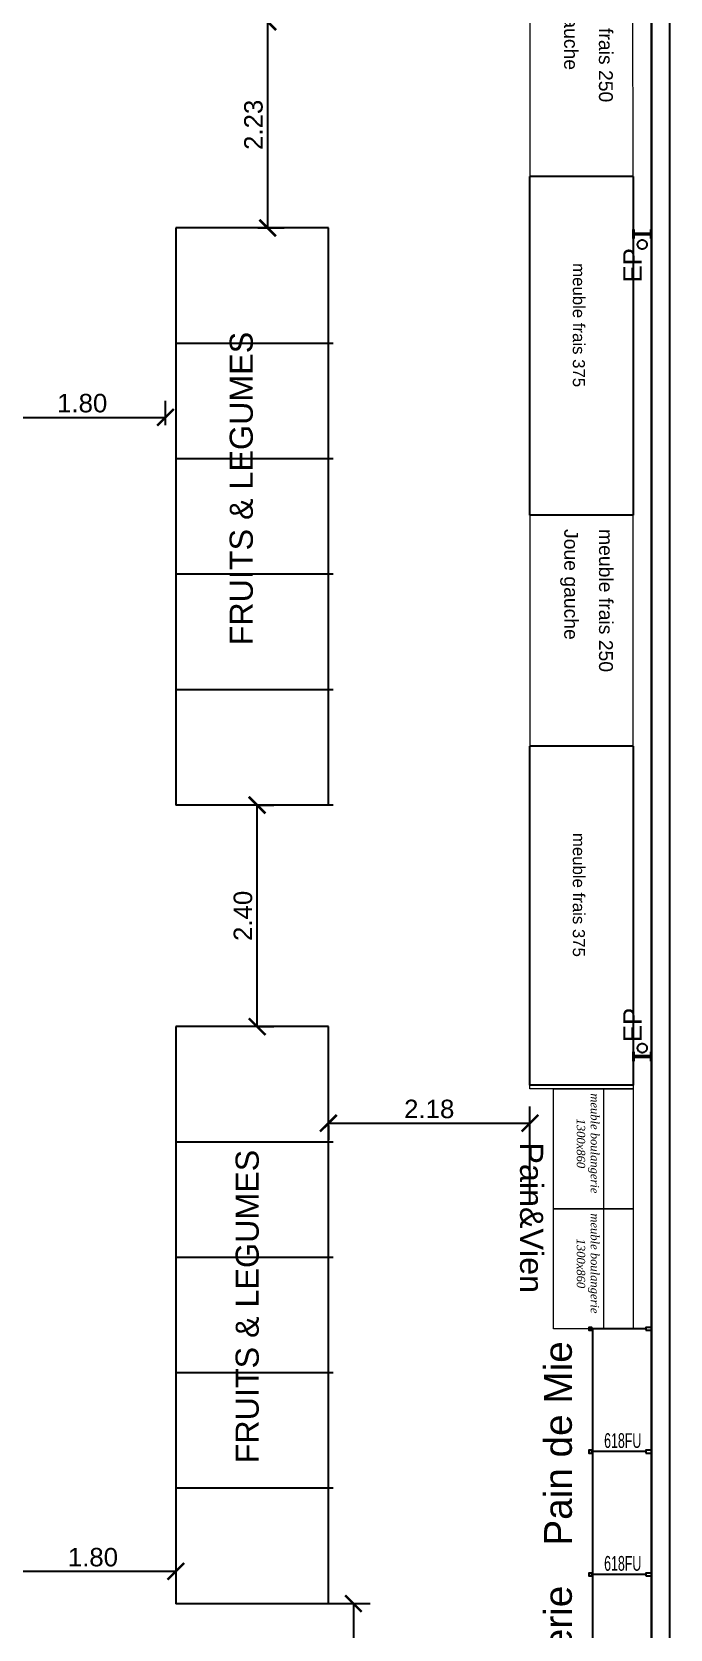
# Model space of a CAD drawing. Header units: millimetres. Extents: x 15590 to 15992, y 1055 to 1132.
# Drawn here: x 15771.23 to 15778.13, y 1073.27 to 1090.56 of the extents above; entities that cross this region are included whole.
import ezdxf
from ezdxf.enums import TextEntityAlignment as Align

# ---------------------------------------------------------------- set-up
doc = ezdxf.new("R2010")
doc.units = ezdxf.units.MM
doc.header["$MEASUREMENT"] = 0
doc.linetypes.add('Tirets', pattern=[0.004586, 0.002822, -0.001764])
doc.layers.get('0').update_dxf_attribs({"lineweight": 9})
doc.layers.add('DM cloison', color=7, linetype='Continuous', lineweight=9)
for name, color, linetype in [('DRAUF', 7, 'Continuous'), ('EP', 7, 'Continuous'), ('FAMILLES', 8, 'Continuous'), ('frais', 5, 'Continuous'), ('gondole', 6, 'Continuous'), ('Gondoles.VETTI', 7, 'Continuous'), ('murs exterieurs.P', 7, 'Continuous'), ('murs interieurs.P', 7, 'Continuous'), ('structure', 7, 'Continuous')]:
    doc.layers.add(name, color=color, linetype=linetype)
doc.styles.add('Arial', font='arial.ttf')
doc.styles.add('Arial Narrow', font='ARIALN.TTF', dxfattribs={"height": 0.3})
doc.styles.add('GENERATED_STYLE_2', font='')
doc.styles.get("Standard").update_dxf_attribs({"font": 'swiss.ttf', "height": 0.2})
doc.styles.get('GENERATED_STYLE_2').set_extended_font_data('Arial Occidental')
doc.dimstyles.get("Standard").update_dxf_attribs({"dimtxt": 0.2, "dimasz": 0.18, "dimexe": 0.18, "dimexo": 0.0625, "dimgap": 0.05, "dimtad": 1, "dimzin": 4, "dimdsep": 46, "dimtxsty": 'Standard', "dimblk": 'ARCHTICK', "dimcen": 0.09, "dimadec": 0, "dimazin": 0, "dimtfac": 1, "dimtofl": 0, "dimtmove": 0, "dimatfit": 3, "dimfxl": 1, "dimtolj": 1, "dimtzin": 0, "dimarcsym": 0})

# ---------------------------------------------------------------- blocks, each defined once
blk = doc.blocks.new('JOUE FRAIS')
at = {"layer": 'frais', "linetype": 'ByBlock', "lineweight": -2}
for p, q in [((-0.558, 0.04), (0.557, 0.04)), ((-0.558, 0), (-0.558, 0.04)), ((0.557, 0), (-0.558, 0)), ((0.557, 0.04), (0.557, 0))]:
    blk.add_line(p, q, dxfattribs=at)
blk = doc.blocks.new('*U65')
at = {"color": 5, "linetype": 'ByBlock', "lineweight": -2}
for p, q in [((0.04, 1.115), (3.71, 1.115)), ((0.04, 1.115), (0.04, 0)), ((3.71, 1.115), (3.71, 0)), ((3.71, 0), (0.04, 0))]:
    blk.add_line(p, q, dxfattribs=at)
blk.add_text('meuble frais 375', height=0.13, dxfattribs=at).set_placement((0.98, 0.464))
blk = doc.blocks.new('FRAIS250')
at = {"layer": 'frais', "linetype": 'ByBlock', "lineweight": -2}
for p, q in [((-0.558, 2.5), (-0.558, 0)), ((0.557, 2.5), (-0.558, 2.5)), ((0.557, 0), (0.557, 2.5)), ((-0.558, 0), (0.557, 0)), ((-0.558, 0), (0.557, 0))]:
    blk.add_line(p, q, dxfattribs=at)
at = {"layer": 'frais', "linetype": 'ByBlock', "lineweight": -2, "oblique": -180, "text_generation_flag": 6}
for s, p in [('Joue gauche', (-0.187, 2.351)), ('meuble frais 250', (0.189, 2.351))]:
    blk.add_text(s, height=0.15, rotation=90, dxfattribs=at).set_placement(p)
blk = doc.blocks.new('M618FU-1330')
for points in [[(-0.637, 1.345), (-0.647, 1.345), (-0.647, 1.36), (-0.677, 1.36), (-0.677, 1.33), (-0.647, 1.33), (-0.647, 1.345), (-0.637, 1.345)], [(-0.06, 1.345), (-0.637, 1.345)], [(-0.636, 0.015), (-0.636, 1.345)], [(-0.637, 0.015), (-0.647, 0.015), (-0.647, 0.03), (-0.677, 0.03), (-0.677, 0), (-0.647, 0), (-0.647, 0.015), (-0.637, 0.015)], [(-0.06, 0.015), (-0.637, 0.015)]]:
    blk.add_lwpolyline(points)
for points in [[(-0.06, 1.33), (0, 1.33), (0, 1.36), (-0.06, 1.36)], [(-0.06, 0), (0, 0), (0, 0.03), (-0.06, 0.03)]]:
    blk.add_lwpolyline(points, close=True)
at = {"color": 7, "lineweight": 25}
blk.add_lwpolyline([(0, 0.03), (0, 1.33)], dxfattribs=at)
at = {"color": 151, "lineweight": 15, "width": 0.6}
blk.add_text('618FU', height=0.16, dxfattribs=at).set_placement((-0.11, 0.135), align=Align.MIDDLE_RIGHT)
blk = doc.blocks.new('Boulangerie')
at = {"color": 42}
blk.add_lwpolyline([(0, 0.86), (1.3, 0.86), (1.3, 0), (0, 0)], close=True, dxfattribs=at)
blk = doc.blocks.new('Pain')
at = {"color": 42}
blk.add_line((-1.3, 0.54), (0, 0.54), dxfattribs=at)
blk.add_blockref('Boulangerie', (-1.3, 0))
at = {"insert": (-0.708, 0.492), "char_height": 0.09, "width": 1.115, "attachment_point": 2}
blk.add_mtext('{\\fBook Antiqua|b0|i1|c0|p18;meuble boulangerie} {\\fBook Antiqua|b0|i1|c0|p18;1300x860} ', dxfattribs=at)
blk = doc.blocks.new('_ArchTick')
at = {"color": 0, "linetype": 'ByBlock', "const_width": 0.15}
blk.add_lwpolyline([(-0.5, -0.5), (0.5, 0.5)], dxfattribs=at)
blk = doc.blocks.new('*D260')
at = {"color": 0, "lineweight": -2, "transparency": 16777216}
for p, q in [((15776.616, 1077.889), (15776.616, 1078.928)), ((15774.435, 1078.748), (15776.616, 1078.748)), ((15774.435, 1078.722), (15774.435, 1078.568))]:
    blk.add_line(p, q, dxfattribs=at)
at = {"layer": 'DEFPOINTS', "color": 0, "transparency": 16777216}
for p in [(15774.435, 1078.785), (15776.616, 1078.748), (15776.616, 1077.826)]:
    blk.add_point(p, dxfattribs=at)
at = {"color": 0, "lineweight": -2, "transparency": 16777216, "xscale": 0.18, "yscale": 0.18, "zscale": 0.18, "rotation": 180}
blk.add_blockref('_ArchTick', (15774.435, 1078.748), dxfattribs=at)
at = {"color": 0, "lineweight": -2, "transparency": 16777216, "xscale": 0.18, "yscale": 0.18, "zscale": 0.18}
blk.add_blockref('_ArchTick', (15776.616, 1078.748), dxfattribs=at)
at = {"color": 0, "transparency": 16777216, "insert": (15775.526, 1078.901), "char_height": 0.2, "attachment_point": 5}
blk.add_mtext('\\A1;2.18', dxfattribs=at)
blk = doc.blocks.new('*D277')
at = {"color": 0, "lineweight": -2, "transparency": 16777216}
for p, q in [((15773.83, 1073.546), (15774.886, 1073.546)), ((15774.706, 1073.546), (15774.706, 1071.145)), ((15773.977, 1071.145), (15774.886, 1071.145))]:
    blk.add_line(p, q, dxfattribs=at)
at = {"layer": 'DEFPOINTS', "color": 0, "transparency": 16777216}
for p in [(15773.767, 1073.546), (15773.915, 1071.145), (15774.706, 1071.145)]:
    blk.add_point(p, dxfattribs=at)
at = {"color": 0, "lineweight": -2, "transparency": 16777216, "xscale": 0.18, "yscale": 0.18, "zscale": 0.18}
for p, rotation in [((15774.706, 1073.546), 90), ((15774.706, 1071.145), 270)]:
    blk.add_blockref('_ArchTick', p, dxfattribs=dict(at, rotation=rotation))
at = {"color": 0, "transparency": 16777216, "insert": (15774.553, 1072.345), "char_height": 0.2, "attachment_point": 5, "rotation": 90}
blk.add_mtext('\\A1;2.40', dxfattribs=at)
blk = doc.blocks.new('A$C366C29EA')
at = {"color": 3}
for p, q in [((-0.05, 0), (-0.05, 1.7)), ((1.2, 0.05), (1.2, 1.7)), ((-0.05, 0.05), (1.2, 0.05))]:
    blk.add_line(p, q, dxfattribs=at)
at = {"layer": 'DRAUF', "color": 3}
blk.add_line((1.2, 1.7), (-0.05, 1.7), dxfattribs=at)
blk = doc.blocks.new('*D278')
at = {"color": 0, "lineweight": -2, "transparency": 16777216}
for p, q in [((15770.989, 1074.105), (15770.989, 1073.715)), ((15772.785, 1074.106), (15772.785, 1073.715)), ((15770.989, 1073.895), (15772.785, 1073.895))]:
    blk.add_line(p, q, dxfattribs=at)
at = {"layer": 'DEFPOINTS', "color": 0, "transparency": 16777216}
for p in [(15770.989, 1074.167), (15772.785, 1074.169), (15772.785, 1073.895)]:
    blk.add_point(p, dxfattribs=at)
at = {"color": 0, "lineweight": -2, "transparency": 16777216, "xscale": 0.18, "yscale": 0.18, "zscale": 0.18, "rotation": 180}
blk.add_blockref('_ArchTick', (15770.989, 1073.895), dxfattribs=at)
at = {"color": 0, "lineweight": -2, "transparency": 16777216, "xscale": 0.18, "yscale": 0.18, "zscale": 0.18}
blk.add_blockref('_ArchTick', (15772.785, 1073.895), dxfattribs=at)
at = {"color": 0, "transparency": 16777216, "insert": (15771.887, 1074.047), "char_height": 0.2, "attachment_point": 5}
blk.add_mtext('\\A1;1.80', dxfattribs=at)
blk = doc.blocks.new('*D280')
at = {"color": 0, "lineweight": -2, "transparency": 16777216}
for p, q in [((15770.869, 1086.305), (15770.869, 1086.571)), ((15772.672, 1086.305), (15772.672, 1086.571)), ((15770.869, 1086.391), (15772.672, 1086.391))]:
    blk.add_line(p, q, dxfattribs=at)
at = {"layer": 'DEFPOINTS', "color": 0, "transparency": 16777216}
for p in [(15772.672, 1086.391), (15770.869, 1086.243), (15772.672, 1086.243)]:
    blk.add_point(p, dxfattribs=at)
at = {"color": 0, "lineweight": -2, "transparency": 16777216, "xscale": 0.18, "yscale": 0.18, "zscale": 0.18, "rotation": 180}
blk.add_blockref('_ArchTick', (15770.869, 1086.391), dxfattribs=at)
at = {"color": 0, "lineweight": -2, "transparency": 16777216, "xscale": 0.18, "yscale": 0.18, "zscale": 0.18}
blk.add_blockref('_ArchTick', (15772.672, 1086.391), dxfattribs=at)
at = {"color": 0, "transparency": 16777216, "insert": (15771.771, 1086.544), "char_height": 0.2, "attachment_point": 5}
blk.add_mtext('\\A1;1.80', dxfattribs=at)
blk = doc.blocks.new('*D288')
at = {"color": 0, "lineweight": -2, "transparency": 16777216}
for p, q in [((15773.672, 1090.675), (15773.958, 1090.675)), ((15773.778, 1088.442), (15773.778, 1090.675)), ((15773.672, 1088.442), (15773.958, 1088.442))]:
    blk.add_line(p, q, dxfattribs=at)
at = {"layer": 'DEFPOINTS', "color": 0, "transparency": 16777216}
for p in [(15773.61, 1090.675), (15773.778, 1090.675), (15773.61, 1088.442)]:
    blk.add_point(p, dxfattribs=at)
at = {"color": 0, "lineweight": -2, "transparency": 16777216, "xscale": 0.18, "yscale": 0.18, "zscale": 0.18}
for p, rotation in [((15773.778, 1090.675), 90), ((15773.778, 1088.442), 270)]:
    blk.add_blockref('_ArchTick', p, dxfattribs=dict(at, rotation=rotation))
at = {"color": 0, "transparency": 16777216, "insert": (15773.625, 1089.559), "char_height": 0.2, "attachment_point": 5, "rotation": 90}
blk.add_mtext('\\A1;2.23', dxfattribs=at)
blk = doc.blocks.new('*D289')
at = {"color": 0, "lineweight": -2, "transparency": 16777216}
for p, q in [((15773.664, 1079.794), (15773.664, 1082.192)), ((15773.697, 1082.192), (15773.844, 1082.192)), ((15773.672, 1079.794), (15773.844, 1079.794))]:
    blk.add_line(p, q, dxfattribs=at)
at = {"layer": 'DEFPOINTS', "color": 0, "transparency": 16777216}
for p in [(15773.635, 1082.192), (15773.664, 1082.192), (15773.61, 1079.794)]:
    blk.add_point(p, dxfattribs=at)
at = {"color": 0, "lineweight": -2, "transparency": 16777216, "xscale": 0.18, "yscale": 0.18, "zscale": 0.18}
for p, rotation in [((15773.664, 1082.192), 90), ((15773.664, 1079.794), 270)]:
    blk.add_blockref('_ArchTick', p, dxfattribs=dict(at, rotation=rotation))
at = {"color": 0, "transparency": 16777216, "insert": (15773.511, 1080.993), "char_height": 0.2, "attachment_point": 5, "rotation": 90}
blk.add_mtext('\\A1;2.40', dxfattribs=at)

msp = doc.modelspace()

# ---------------------------------------------------------------- linework, layer by layer
at = {"layer": 'EP', "linetype": 'Tirets', "ltscale": 1000}
for centre in [(15777.831, 1088.263), (15777.831, 1079.561)]:
    msp.add_circle(centre, 0.05, dxfattribs=at)
at = {"layer": 'Gondoles.VETTI', "linetype": 'Continuous', "ltscale": 1000}
for p, q in [((15777.931, 1103.3), (15777.931, 1076.7)), ((15777.931, 1076.7), (15777.931, 1103.3)), ((15777.931, 1076.7), (15777.931, 1075.7)), ((15777.931, 1075.7), (15777.931, 1076.7))]:
    msp.add_line(p, q, dxfattribs=at)
at = {"layer": 'murs exterieurs.P', "linetype": 'Continuous', "ltscale": 1000, "flags": 128}
for points in [[(15777.931, 1096.308), (15777.931, 1070.51)], [(15778.131, 1070.51), (15778.131, 1096.308)]]:
    msp.add_lwpolyline(points, dxfattribs=at)
at = {"layer": 'murs interieurs.P', "linetype": 'Continuous', "ltscale": 1000, "flags": 128}
for points in [[(15777.931, 1075.561), (15777.931, 1075.611)], [(15777.931, 1074.561), (15777.931, 1074.611)], [(15777.931, 1073.561), (15777.931, 1073.611)]]:
    msp.add_lwpolyline(points, dxfattribs=at)
at = {"layer": 'structure', "color": 160, "linetype": 'Continuous', "lineweight": 35, "ltscale": 1000}
for p, q in [((15777.74, 1088.427), (15777.731, 1088.427)), ((15777.731, 1088.427), (15777.731, 1088.327)), ((15777.74, 1088.385), (15777.74, 1088.427)), ((15777.931, 1088.427), (15777.923, 1088.427)), ((15777.923, 1088.427), (15777.923, 1088.385)), ((15777.931, 1088.327), (15777.931, 1088.427)), ((15777.731, 1088.327), (15777.74, 1088.327)), ((15777.74, 1088.327), (15777.74, 1088.368)), ((15777.917, 1088.38), (15777.746, 1088.38)), ((15777.746, 1088.374), (15777.917, 1088.374)), ((15777.923, 1088.368), (15777.923, 1088.327)), ((15777.923, 1088.327), (15777.931, 1088.327)), ((15777.74, 1079.52), (15777.731, 1079.52)), ((15777.731, 1079.52), (15777.731, 1079.42)), ((15777.731, 1079.42), (15777.74, 1079.42)), ((15777.74, 1079.478), (15777.74, 1079.52)), ((15777.74, 1079.42), (15777.74, 1079.461)), ((15777.917, 1079.472), (15777.746, 1079.472)), ((15777.746, 1079.467), (15777.917, 1079.467)), ((15777.931, 1079.52), (15777.923, 1079.52)), ((15777.923, 1079.52), (15777.923, 1079.478)), ((15777.923, 1079.461), (15777.923, 1079.42)), ((15777.923, 1079.42), (15777.931, 1079.42)), ((15777.931, 1079.42), (15777.931, 1079.52))]:
    msp.add_line(p, q, dxfattribs=at)
for centre, start, end in [((15777.746, 1088.385), 180, 270), ((15777.917, 1088.385), 270, 0), ((15777.746, 1088.368), 90, 180), ((15777.917, 1088.368), 0, 90), ((15777.746, 1079.478), 180, 270), ((15777.746, 1079.461), 90, 180), ((15777.917, 1079.478), 270, 0), ((15777.917, 1079.461), 0, 90)]:
    msp.add_arc(centre, 0.0056, start, end, dxfattribs=at)

# ---------------------------------------------------------------- block references
at = {"rotation": 269.9999999999999}
for p in [(15776.871, 1077.821), (15776.871, 1076.521)]:
    msp.add_blockref('Pain', p, dxfattribs=at)
at = {"layer": 'DM cloison', "rotation": 0.04487595289141397}
msp.add_blockref('FRAIS250', (15777.174, 1089.001), dxfattribs=at)
at = {"layer": 'DM cloison'}
for name, p in [('FRAIS250', (15777.174, 1082.831)), ('JOUE FRAIS', (15777.174, 1079.121))]:
    msp.add_blockref(name, p, dxfattribs=at)
at = {"layer": 'DRAUF', "color": 3, "rotation": 90}
for p in [(15774.485, 1087.242), (15774.485, 1085.992), (15774.485, 1084.742), (15774.485, 1083.492), (15774.485, 1082.242), (15774.485, 1078.594), (15774.485, 1077.344), (15774.485, 1076.094), (15774.485, 1074.844), (15774.485, 1073.594)]:
    msp.add_blockref('A$C366C29EA', p, dxfattribs=at)
at = {"layer": 'frais', "rotation": 269.9999999999999}
for p in [(15776.616, 1089.041), (15776.616, 1082.871)]:
    msp.add_blockref('*U65', p, dxfattribs=at)
at = {"layer": 'gondole'}
for p in [(15777.931, 1075.176), (15777.931, 1073.846), (15777.931, 1072.516)]:
    msp.add_blockref('M618FU-1330', p, dxfattribs=at)

# ---------------------------------------------------------------- texts
at = {"char_height": 0.25, "width": 186.5934, "attachment_point": 2, "rotation": 90, "style": 'Arial Narrow'}
for insert in [(15773.367, 1085.62), (15773.431, 1076.762)]:
    msp.add_mtext('{\\fArial|b0|i0|c0|p34;\\C3;FRUITS & LEGUMES}', dxfattribs=dict(at, insert=insert))
at = {"color": 30, "insert": (15776.759, 1077.724), "char_height": 0.25, "width": 186.5934, "attachment_point": 2, "rotation": 270, "style": 'Arial Narrow'}
msp.add_mtext('{\\fArial|b0|i0|c0|p34;Pain&Vien}', dxfattribs=at)
at = {"layer": 'EP', "linetype": 'Continuous', "char_height": 0.2, "attachment_point": 5, "rotation": 90, "style": 'GENERATED_STYLE_2'}
for insert in [(15777.725, 1088.038), (15777.725, 1079.811)]:
    msp.add_mtext('{EP}', dxfattribs=dict(at, insert=insert))
at = {"layer": 'FAMILLES', "color": 0, "char_height": 0.3, "width": 7.36144, "attachment_point": 1, "rotation": 90, "style": 'Arial'}
for s, insert in [('Pain de Mie', (15776.769, 1074.173)), ('Viennoiserie', (15776.769, 1071.433))]:
    msp.add_mtext(s, dxfattribs=dict(at, insert=insert))

# ---------------------------------------------------------------- dimensions: what is measured, and where the dimension line sits
for base, p1, p2, picture, middle in [((15773.778, 1090.675), (15773.61, 1088.442), (15773.61, 1090.675), '*D288', (15773.625, 1089.559)), ((15773.664, 1082.192), (15773.61, 1079.794), (15773.635, 1082.192), '*D289', (15773.511, 1080.993)), ((15774.706, 1071.145), (15773.767, 1073.546), (15773.915, 1071.145), '*D277', (15774.553, 1072.345))]:
    dim = msp.add_linear_dim(base=base, p1=p1, p2=p2, angle=90, dimstyle='Standard')
    dim.commit()
    dim.dimension.update_dxf_attribs({"geometry": picture, "text_midpoint": middle})
for base, p1, p2, picture, middle in [((15772.672, 1086.391), (15770.869, 1086.243), (15772.672, 1086.243), '*D280', (15771.771, 1086.544)), ((15776.616, 1078.748), (15774.435, 1078.785), (15776.616, 1077.826), '*D260', (15775.526, 1078.901)), ((15772.785, 1073.895), (15770.989, 1074.167), (15772.785, 1074.169), '*D278', (15771.887, 1074.047))]:
    dim = msp.add_linear_dim(base=base, p1=p1, p2=p2, dimstyle='Standard')
    dim.commit()
    dim.dimension.update_dxf_attribs({"geometry": picture, "text_midpoint": middle})

doc.saveas('drawing.dxf')
